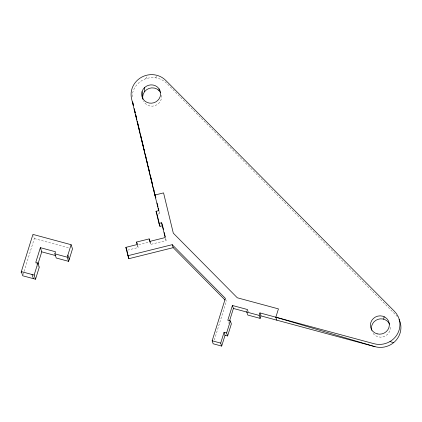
<?xml version="1.0" encoding="UTF-8"?>
<svg xmlns="http://www.w3.org/2000/svg" width="422" height="422" viewBox="0 0 422 422"><rect width="100%" height="100%" fill="white"/><g stroke="black" fill="none" stroke-linecap="round" stroke-linejoin="round"><path stroke-width="0.32" stroke-dasharray="2.11 1.58" d="M23.115 274.537L23.885 272.053M24.08 271.436L34.319 238.567L33.327 235.587M214.318 340.032L226.371 301.35L225.775 299.562M229.383 321.369L228.808 323.215L228.212 321.427M145.796 78.756L147.368 76.034M155.549 77.817L156.868 76.461M157.559 214.139L159.643 213.622L159.189 211.749M127.497 250.183L138.158 247.529L137.551 245.024L150.142 241.89L150.749 244.396L166.162 240.556L165.561 238.087M34.319 238.567L69.314 248.02M37.679 266.741L38.745 267.031M397.455 316.669L166.912 83.545A20.14 19.328 -18.4 0 0 145.173 78.983A20.14 19.328 -18.4 0 0 132.081 96.833M247.957 310.756L248.352 311.948M158.846 211.237L159.643 213.622M165.366 238.172L166.162 240.556M149.958 242.012L150.749 244.396M137.366 245.145L138.158 247.529M35.96 263.022L36.355 264.214M390.334 327.266A9.511 9.126 -18.4 0 1 383.023 336.867A9.511 9.126 -18.4 0 1 372.162 331.792M161.462 95.24A9.511 9.126 -18.4 0 1 155.074 105.658A9.511 9.126 -18.4 0 1 143.649 101.301"/><path stroke-width="0.63" d="M159.047 90.593L159.073 88.847M144.556 91.695L144.667 87.502A9.511 9.126 -18.4 0 1 159.854 90.234A9.511 9.126 -18.4 0 1 151.651 103.179A9.511 9.126 -18.4 0 1 142.072 91.59A9.506 9.126 -18.4 0 1 144.667 87.502M383.63 319.159L384.168 316.737M21.1 272.375L32.932 234.4L71.107 244.707L72.494 248.874L68.612 261.35L56.242 258.006L54.855 253.838L55.498 251.76L40.359 247.672L35.759 262.426L37.89 263.001L39.283 267.173L35.522 279.232L22.73 275.777L21.337 271.604L34.135 275.06L35.522 279.232M34.135 275.06L37.89 263.001M37.911 264.14L41.746 251.839L40.359 247.672M68.612 261.35L67.225 257.177L71.107 244.707M225.053 335.268L227.611 335.959L226.619 332.979L224.061 332.288L225.053 335.268L221.682 346.077L213.152 343.777L212.16 340.797L225.38 298.37L172.208 244.681L127.898 255.711L125.877 247.361L137.166 244.549L136.559 242.043L149.151 238.91L150.142 241.89M221.682 346.077L220.695 343.097L224.061 332.288M163.472 229.436L162.57 225.728L159.97 226.377L158.978 223.402L156.045 211.29L158.651 210.641L131.601 98.906A20.14 19.328 -18.4 0 1 141.776 77.099A20.14 19.328 -18.4 0 1 165.915 80.565L394.391 311.262L396.464 313.688L398.083 316.421A20.14 19.328 -18.4 0 1 395.018 337.389A20.14 19.328 -18.4 0 1 374.056 343.719L259.926 312.902L260.917 315.883L260.142 318.378L247.772 315.039L246.78 312.058L247.556 309.563L232.416 305.475L227.817 320.235L230.375 320.926L231.367 323.906L227.611 335.959M229.573 320.752L233.408 308.456L232.416 305.475M226.619 332.979L230.375 320.926M260.142 318.378L259.15 315.398L259.926 312.902M276.843 320.182L275.851 317.202L278.441 308.888L237.291 297.779L173.31 233.176L163.557 192.891L154.874 195.048L137.171 121.03M158.978 223.402L161.584 222.753L162.57 225.728M127.898 255.711L128.889 258.691L173.194 247.661L224.984 299.952M54.855 253.838L67.225 257.177M41.746 251.839L55.625 255.59M233.408 308.456L259.15 315.398M260.917 315.883L375.047 346.699A20.14 19.328 -18.4 0 0 396.01 340.369A20.14 19.328 -18.4 0 0 399.075 319.401M212.16 340.797L220.695 343.097M389.96 341.551L393.652 342.648M275.851 317.202L375.047 346.699M172.208 244.681L173.194 247.661M154.874 195.048L155.866 198.029L154.943 194.21M156.045 211.29L156.836 213.674M136.559 242.043L137.35 244.428M125.877 247.361L126.869 250.341M67.868 255.099L69.255 259.272M32.003 274.485L33.391 278.657M134.286 108.887L135.214 112.711M136.448 117.801L135.52 113.982L136.865 119.753M137.677 122.897L138.142 124.806M138.448 126.078L139.835 131.812M140.605 134.993L141.534 138.817M141.839 140.088L143.227 145.817M143.997 149.003L144.461 150.912M145.231 154.099L146.154 157.918M146.925 161.098L147.853 164.923M148.159 166.194L149.546 171.923M150.316 175.109L151.245 178.928M151.551 180.205L152.474 184.024M153.708 189.114L154.172 191.029M157.074 203.019L157.981 206.759M158.282 208.009L158.888 210.504M164.216 232.527L165.266 236.847M161.584 222.753L165.171 237.575L149.757 241.416L149.151 238.91M157.037 214.27L159.97 226.377M127.011 250.937L127.592 253.321M127.882 254.519L128.889 258.691M134.27 108.902L135.188 112.732M142.077 91.59L142.726 96.142M371.65 330.289A9.511 9.126 -18.4 0 1 377.933 319.348A9.511 9.126 -18.4 0 1 389.585 324.186M142.905 99.318A9.511 9.126 -18.4 0 1 148.924 88.472A9.511 9.126 -18.4 0 1 160.613 92.74M133.516 105.706L132.592 101.887L133.51 105.711M377.131 333.844A9.511 9.126 -18.4 0 0 389.11 322.714A9.511 9.126 -18.4 0 0 373.412 318.473A9.511 9.126 -18.4 0 0 377.131 333.844"/></g></svg>
